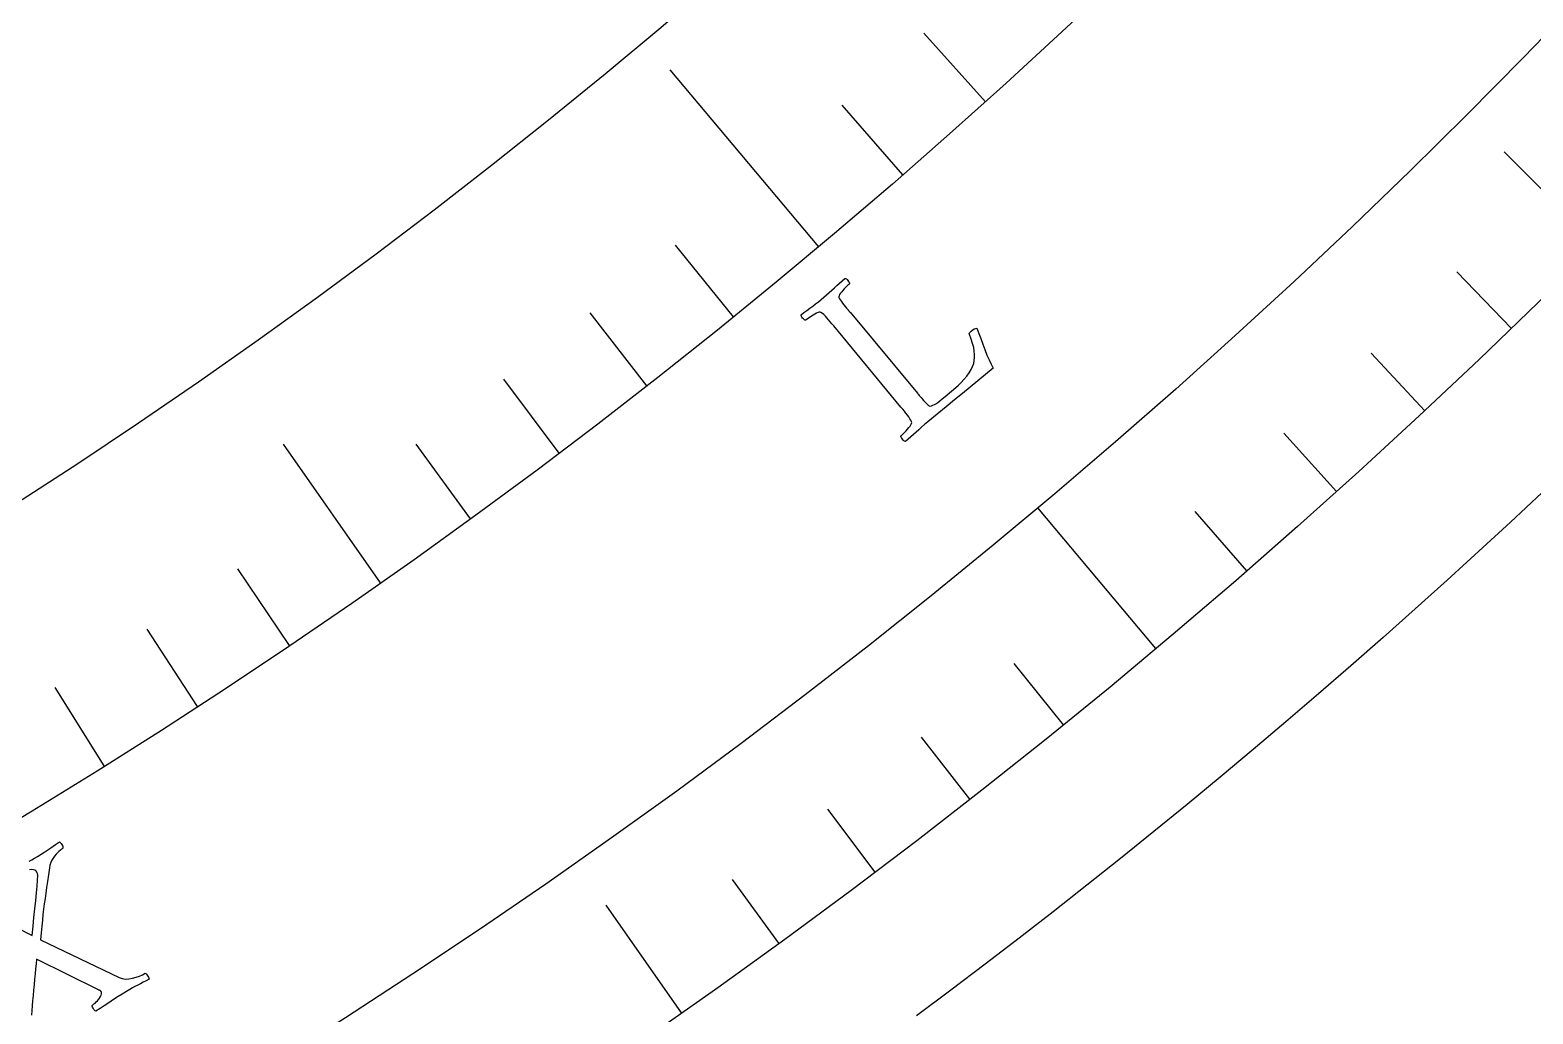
# Model space of a CAD drawing. Header units: millimetres. Extents: x -76 to 76, y -76 to 98.
# Drawn here: x 35.64 to 51.97, y -61.02 to -50.34 of the extents above; entities that cross this region are included whole.
import ezdxf

# ---------------------------------------------------------------- set-up
doc = ezdxf.new("R2010")
doc.units = ezdxf.units.MM
for name, color, linetype in [('CUT_OUTER', 1, 'Continuous'), ('ENGRAVE', 7, 'Continuous'), ('ENGRAVE_FINE', 8, 'Continuous'), ('TEXT', 5, 'Continuous')]:
    doc.layers.add(name, color=color, linetype=linetype)

msp = doc.modelspace()

# ---------------------------------------------------------------- linework, layer by layer
at = {"layer": 'CUT_OUTER'}
msp.add_lwpolyline([(52.0664, -55.3633), (51.7257, -55.6817), (51.383, -55.9981), (51.0385, -56.3123), (50.692, -56.6244), (50.3436, -56.9344), (49.9933, -57.2422), (49.6411, -57.5479), (49.2871, -57.8514), (48.9312, -58.1527), (48.5735, -58.4519), (48.2139, -58.7488), (47.8525, -59.0435), (47.4893, -59.336), (47.1243, -59.6263), (46.7576, -59.9143), (46.3891, -60.2001), (46.0188, -60.4836), (45.6469, -60.7648), (45.2731, -61.0438)], dxfattribs=at)
at = {"layer": 'ENGRAVE'}
for points in [[(44.2109, -52.6885), (42.5988, -50.7673)], [(52.6653, -52.6653), (51.6577, -51.6577)], [(39.4506, -56.3413), (38.3957, -54.8347)], [(47.8748, -57.055), (46.5925, -55.5267)], [(42.72, -61.0104), (41.9026, -59.8432)]]:
    msp.add_lwpolyline(points, dxfattribs=at)
for radius in [74.48, 74.48, 72.485, 68.78, 68.78, 65.854, 60.42, 60.42, 57.228, 51.3, 51.3]:
    msp.add_circle((0, 0), radius, dxfattribs=at)
at = {"layer": 'ENGRAVE_FINE'}
for points in [[(46.0228, -51.1135), (45.3515, -50.368)], [(45.1237, -51.9089), (44.4656, -51.1518)], [(43.2847, -53.4521), (42.6533, -52.6725)], [(51.7382, -53.5764), (51.1442, -52.9614)], [(42.3452, -54.1994), (41.7276, -53.4088)], [(50.7952, -54.4712), (50.2121, -53.8459)], [(41.3928, -54.9302), (40.7891, -54.129)], [(40.4279, -55.6442), (39.8382, -54.8326)], [(49.8368, -55.3494), (49.2647, -54.714)], [(48.8633, -56.2108), (48.3023, -55.5655)], [(38.4613, -57.0212), (37.9003, -56.1895)], [(37.4603, -57.6838), (36.9139, -56.8424)], [(46.8718, -57.8818), (46.3337, -57.2174)], [(36.4478, -58.3287), (35.9162, -57.478)], [(45.8545, -58.691), (45.3281, -58.0173)], [(44.8232, -59.4824), (44.3086, -58.7995)], [(43.7782, -60.2556), (43.2757, -59.5639)]]:
    msp.add_lwpolyline(points, dxfattribs=at)
at = {"layer": 'TEXT'}
msp.add_lwpolyline([(45.2848, -54.281), (45.2868, -54.2834), (45.2892, -54.2863), (45.292, -54.2897), (45.2953, -54.2937), (45.3038, -54.3039), (45.3136, -54.3155), (45.3245, -54.3286), (45.3367, -54.3432), (45.3493, -54.3581), (45.3616, -54.372), (45.3736, -54.3851), (45.3854, -54.3973), (45.3962, -54.4075), (45.4053, -54.4147), (45.4127, -54.4188), (45.4185, -54.4198), (45.4352, -54.4171), (45.452, -54.4119), (45.4687, -54.4043), (45.4854, -54.3943), (45.5041, -54.381), (45.5268, -54.3636), (45.5536, -54.3422), (45.5844, -54.3167), (45.7006, -54.219), (45.7302, -54.1926), (45.7598, -54.1632), (45.7893, -54.1309), (45.8189, -54.0957), (45.8458, -54.0595), (45.8674, -54.0244), (45.8838, -53.9903), (45.895, -53.9572), (45.9009, -53.9265), (45.9039, -53.8937), (45.904, -53.8589), (45.9013, -53.8221), (45.8948, -53.7825), (45.8838, -53.7395), (45.8683, -53.6932), (45.8483, -53.6435), (45.847, -53.6351), (45.8496, -53.626), (45.8563, -53.6163), (45.8668, -53.6059), (45.8847, -53.592), (45.9008, -53.5823), (45.9151, -53.5768), (45.9276, -53.5755), (45.949, -53.6307), (45.9708, -53.6877), (45.993, -53.7466), (46.0156, -53.8074), (46.0385, -53.8662), (46.0615, -53.919), (46.0846, -53.9659), (46.1078, -54.0068), (46.0246, -54.0773), (45.9411, -54.1469), (45.8572, -54.2156), (45.7731, -54.2835), (45.6864, -54.3534), (45.5948, -54.4281), (45.4981, -54.5076), (45.3964, -54.5918), (45.3613, -54.6213), (45.3284, -54.6496), (45.2977, -54.6767), (45.2692, -54.7027), (45.2413, -54.7281), (45.2125, -54.7536), (45.1829, -54.779), (45.1524, -54.8045), (45.1446, -54.8025), (45.1366, -54.7979), (45.1286, -54.7907), (45.1205, -54.781), (45.1133, -54.7705), (45.108, -54.761), (45.1048, -54.7526), (45.1035, -54.7452), (45.1111, -54.7386), (45.121, -54.7295), (45.1332, -54.7177), (45.1478, -54.7033), (45.163, -54.6875), (45.1773, -54.6713), (45.1907, -54.6548), (45.2031, -54.638), (45.2131, -54.6224), (45.2193, -54.6094), (45.2217, -54.5992), (45.2203, -54.5917), (45.2128, -54.5749), (45.2029, -54.5571), (45.1905, -54.5382), (45.1756, -54.5182), (45.1591, -54.4973), (45.1418, -54.4758), (45.1237, -54.4536), (45.1048, -54.4307), (44.3742, -53.549), (44.3552, -53.5261), (44.3365, -53.504), (44.3183, -53.4827), (44.3005, -53.4621), (44.2832, -53.4433), (44.2667, -53.4272), (44.251, -53.4139), (44.2359, -53.4033), (44.2282, -53.3997), (44.2176, -53.3997), (44.2042, -53.4035), (44.1879, -53.411), (44.1702, -53.4206), (44.1524, -53.431), (44.1345, -53.4421), (44.1166, -53.4539), (44.1001, -53.4652), (44.0865, -53.4747), (44.0758, -53.4825), (44.0681, -53.4885), (44.0612, -53.4858), (44.0536, -53.4809), (44.0453, -53.4739), (44.0364, -53.4648), (44.0284, -53.455), (44.0229, -53.4457), (44.0198, -53.4371), (44.0192, -53.4292), (44.0512, -53.4047), (44.0831, -53.3805), (44.1148, -53.3566), (44.1463, -53.3331), (44.1774, -53.3097), (44.208, -53.286), (44.2379, -53.2622), (44.2672, -53.2382), (44.2969, -53.2131), (44.3259, -53.188), (44.3541, -53.1627), (44.3817, -53.1374), (44.4092, -53.1119), (44.4374, -53.0859), (44.4664, -53.0595), (44.4961, -53.0326), (44.5039, -53.0347), (44.5118, -53.0392), (44.5199, -53.0463), (44.5281, -53.056), (44.5354, -53.0664), (44.5408, -53.0758), (44.5442, -53.0842), (44.5456, -53.0915), (44.5382, -53.098), (44.5286, -53.1071), (44.5168, -53.1187), (44.5027, -53.1328), (44.4879, -53.1483), (44.4739, -53.1637), (44.4608, -53.179), (44.4485, -53.1943), (44.4385, -53.2087), (44.4323, -53.2212), (44.4298, -53.232), (44.4312, -53.241), (44.4378, -53.2546), (44.4465, -53.2693), (44.4571, -53.2851), (44.4696, -53.3018), (44.4836, -53.3195), (44.4983, -53.3378), (44.5139, -53.3568), (44.5302, -53.3765), (44.5328, -53.3797), (44.5354, -53.3828), (44.5381, -53.386), (44.5407, -53.3892), (44.5434, -53.3923), (44.546, -53.3955), (44.5486, -53.3986), (44.5513, -53.4018)], close=True, dxfattribs=at)
for points in [[(35.6326, -59.3655), (35.6612, -59.3499), (35.6909, -59.3329), (35.7215, -59.3148), (35.7635, -59.2891), (35.8017, -59.2648), (35.836, -59.2421), (35.8664, -59.2208), (35.8938, -59.2012), (35.9187, -59.1835), (35.9412, -59.1676), (35.9613, -59.1536), (35.9668, -59.1579), (35.9729, -59.1643), (35.9797, -59.1726), (35.987, -59.183), (35.9935, -59.1941), (35.9975, -59.2047), (35.999, -59.2149), (35.9981, -59.2245), (35.992, -59.2287), (35.9831, -59.2356), (35.9713, -59.2453), (35.9566, -59.2577), (35.9406, -59.2726), (35.9248, -59.2898), (35.9092, -59.3093), (35.8937, -59.3311), (35.8797, -59.3549), (35.8681, -59.3807), (35.859, -59.4083), (35.8525, -59.4378), (35.8418, -59.514), (35.8317, -59.585), (35.8221, -59.6508), (35.8132, -59.7114), (35.8048, -59.7694), (35.7969, -59.8275), (35.7897, -59.8857), (35.7829, -59.9439), (35.7763, -60.0048), (35.7693, -60.0711), (35.7618, -60.1428), (35.754, -60.22), (36.6121, -60.6278), (36.6447, -60.6394), (36.6796, -60.6448), (36.7168, -60.6439), (36.7563, -60.6368), (36.7954, -60.6258), (36.8315, -60.6129), (36.8644, -60.5983), (36.8943, -60.5819), (36.9008, -60.5858), (36.9075, -60.5924), (36.9145, -60.6016), (36.9216, -60.6135), (36.928, -60.6255), (36.9326, -60.6349), (36.9355, -60.6418), (36.9366, -60.6462), (36.9022, -60.664), (36.8702, -60.6806), (36.8406, -60.6958), (36.8135, -60.7098), (36.7864, -60.7241), (36.7569, -60.7404), (36.725, -60.7588), (36.6907, -60.7793), (36.6438, -60.8078), (36.6003, -60.8349), (36.5602, -60.8606), (36.5234, -60.8847), (36.4867, -60.9092), (36.4471, -60.9356), (36.4043, -60.9641), (36.3586, -60.9945), (36.3509, -60.9911), (36.343, -60.9846), (36.3349, -60.975), (36.3266, -60.9624), (36.3198, -60.9497), (36.3163, -60.9398), (36.3161, -60.9327), (36.3192, -60.9284), (36.3272, -60.9231), (36.3368, -60.9155), (36.3482, -60.9058), (36.3612, -60.8938), (36.3746, -60.8803), (36.3869, -60.866), (36.3982, -60.851), (36.4083, -60.8352), (36.416, -60.8198), (36.4196, -60.8057), (36.4192, -60.793), (36.4149, -60.7817), (36.4131, -60.7793), (36.4106, -60.7766), (36.4075, -60.7738), (36.4036, -60.7709), (36.3994, -60.7681), (36.3953, -60.7658), (36.3914, -60.7641), (36.3875, -60.7629), (35.7129, -60.4294), (35.7073, -60.4802), (35.7018, -60.5336), (35.6963, -60.5895), (35.6909, -60.648), (35.6855, -60.7074), (35.6803, -60.766), (35.6753, -60.824), (35.6703, -60.8813), (35.6658, -60.9365), (35.6619, -60.9881), (35.6587, -61.0361)], [(35.1576, -59.9151), (35.6646, -60.1708), (35.6748, -60.072), (35.6849, -59.9759), (35.695, -59.8826), (35.705, -59.7921), (35.7138, -59.7083), (35.7201, -59.6351), (35.724, -59.5726), (35.7255, -59.5206), (35.7251, -59.5128), (35.724, -59.5055), (35.7221, -59.4986), (35.7195, -59.4922), (35.7169, -59.4866), (35.7147, -59.4823), (35.7132, -59.4792), (35.7122, -59.4774), (35.7053, -59.4699), (35.6947, -59.4639), (35.6801, -59.4594), (35.6618, -59.4564), (35.6381, -59.458)]]:
    msp.add_lwpolyline(points, dxfattribs=at)

doc.saveas('drawing.dxf')
